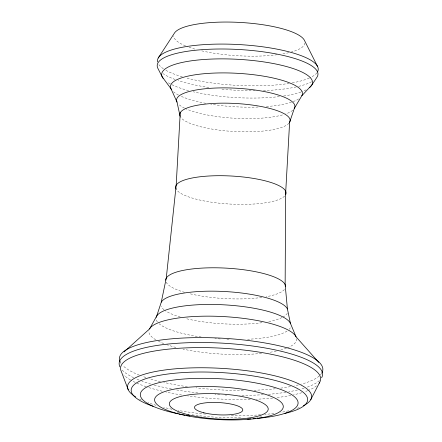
<?xml version="1.0" encoding="UTF-8"?>
<svg xmlns="http://www.w3.org/2000/svg" width="442" height="442" viewBox="0 0 442 442"><rect width="100%" height="100%" fill="white"/><g stroke="black" fill="none" stroke-linecap="round" stroke-linejoin="round"><path stroke-width="0.33" stroke-dasharray="2.21 1.66" d="M304.958 42.979A65.775 16.691 3.2 0 1 291.123 52.09M288.83 52.681A65.775 16.691 3.2 0 1 281.72 54.09M277.029 54.769A65.775 16.691 3.2 0 1 201.442 50.791M194.817 49.084A65.775 16.691 3.2 0 1 186.911 46.449M185.474 45.874A65.775 16.691 3.2 0 1 173.629 35.868M316.859 72.864A80.499 20.426 3.2 0 1 309.842 77.831M309.278 78.085A80.499 20.426 3.2 0 1 291.947 82.925M289.178 83.389A80.499 20.426 3.2 0 1 185.651 77.786M182.248 76.825A80.499 20.426 3.2 0 1 165.91 70.322M163.374 68.759A80.499 20.426 3.2 0 1 158.65 64.3M311.621 81.715A80.499 20.426 3.2 0 1 298.698 86.361M296.256 86.93A80.499 20.426 3.2 0 1 263.228 90.61M255.084 90.759A80.499 20.426 3.2 0 1 220.326 88.958M208.873 87.483A80.499 20.426 3.2 0 1 178.126 80.538M175.142 79.494A80.499 20.426 3.2 0 1 163.104 73.676M306.096 89.837A75.543 19.172 3.2 0 1 301.516 91.825M300.864 92.063A75.543 19.172 3.2 0 1 283.328 96.058M279.394 96.577A75.543 19.172 3.2 0 1 193.171 91.776M188.574 90.632A75.543 19.172 3.2 0 1 170.905 84.212M170.319 83.903A75.543 19.172 3.2 0 1 167.209 82.035M298.615 98.936A66.079 16.768 3.2 0 1 292.063 101.997M291.388 102.229A66.079 16.768 3.2 0 1 265.548 106.644M258.051 107.047A66.079 16.768 3.2 0 1 210.768 104.174M205.812 103.323A66.079 16.768 3.2 0 1 181.005 96.251M178.474 95.036A66.079 16.768 3.2 0 1 173.562 91.842M292.764 110.235A59.261 15.039 3.2 0 1 285.814 113.887M282.399 114.948A59.261 15.039 3.2 0 1 185.17 108.439M184.557 108.141A59.261 15.039 3.2 0 1 178.678 104.273M288.996 123.163A55.294 14.033 3.2 0 1 232.724 131.423A55.294 14.033 3.2 0 1 180.132 116.362M284.543 196.143A55.294 14.033 3.2 0 1 227.763 203.917A55.294 14.033 3.2 0 1 176.076 188.916M284.366 289.516A60.04 15.238 3.2 0 1 266.051 296.748M261.802 297.427A60.04 15.238 3.2 0 1 188.811 293.471M184.612 292.339A60.04 15.238 3.2 0 1 166.153 282.134M287.311 313.218A63.72 16.172 3.2 0 1 282.897 317.063M281.935 317.56A63.72 16.172 3.2 0 1 268.288 321.688M262.056 322.699A63.72 16.172 3.2 0 1 185.192 318.422M180.297 317.091A63.72 16.172 3.2 0 1 165.33 310.698M164.043 309.754A63.72 16.172 3.2 0 1 161.148 306.389M290.3 327.826A67.549 17.144 3.2 0 1 289.239 329.24M287.035 331.052A67.549 17.144 3.2 0 1 247.548 339.268M229.127 339.373A67.549 17.144 3.2 0 1 225.735 339.246M220.271 338.948A67.549 17.144 3.2 0 1 214.867 338.544M201.165 337.003A67.549 17.144 3.2 0 1 159.197 323.798M157.407 321.958A67.549 17.144 3.2 0 1 156.043 318.643M296.604 338.727A73.996 18.779 3.2 0 1 287.068 347.959M286.46 348.197A73.996 18.779 3.2 0 1 279.897 350.252M276.233 351.114A73.996 18.779 3.2 0 1 268.742 352.467M261.565 353.373A73.996 18.779 3.2 0 1 183.016 349.125M175.91 347.44A73.996 18.779 3.2 0 1 166.678 344.661M163.8 343.6A73.996 18.779 3.2 0 1 158.49 341.268M155.711 339.754A73.996 18.779 3.2 0 1 148.91 330.732M321.61 373.324A101.864 25.851 3.2 0 1 319.688 375.595M319.196 376.043A101.864 25.851 3.2 0 1 301.389 384.137M298.4 384.91A101.864 25.851 3.2 0 1 294.554 385.789M290.471 386.601A101.864 25.851 3.2 0 1 279.327 388.308M275.41 388.767A101.864 25.851 3.2 0 1 254.161 390.247M243.332 390.457A101.864 25.851 3.2 0 1 196.149 387.822M187.391 386.689A101.864 25.851 3.2 0 1 163.673 382.391M160.49 381.645A101.864 25.851 3.2 0 1 149.02 378.518M145.843 377.501A101.864 25.851 3.2 0 1 142.247 376.247M139.28 375.12A101.864 25.851 3.2 0 1 122.699 365.407M121.053 363.423A101.864 25.851 3.2 0 1 120.196 361.948M319.411 380.512A101.864 25.851 3.2 0 1 306.925 387.247M304.113 388.181A101.864 25.851 3.2 0 1 301.113 389.054M297.499 389.982A101.864 25.851 3.2 0 1 288.786 391.772M285.902 392.258A101.864 25.851 3.2 0 1 267.625 394.386M263.399 394.689A101.864 25.851 3.2 0 1 239.614 395.375M226.641 395.098A101.864 25.851 3.2 0 1 225.276 395.043M219.785 394.778A101.864 25.851 3.2 0 1 214.989 394.485M197.928 392.971A101.864 25.851 3.2 0 1 175.596 389.767M171.424 388.988A101.864 25.851 3.2 0 1 154.131 384.999M150.728 384.032A101.864 25.851 3.2 0 1 141.97 381.164M139.003 380.037A101.864 25.851 3.2 0 1 136.235 378.888M133.633 377.706A101.864 25.851 3.2 0 1 121.528 369.33M316.527 385.833A100.185 25.421 3.2 0 1 308.417 390.38M307.809 390.623A100.185 25.421 3.2 0 1 304.571 391.822M301.753 392.723A100.185 25.421 3.2 0 1 293.455 394.85M290.83 395.397A100.185 25.421 3.2 0 1 276.565 397.623M272.664 398.054A100.185 25.421 3.2 0 1 256.261 399.242M250.244 399.457A100.185 25.421 3.2 0 1 187.574 395.894M181.656 395.004A100.185 25.421 3.2 0 1 166.01 392.071M162.197 391.209A100.185 25.421 3.2 0 1 146.772 386.91M146.142 386.7A100.185 25.421 3.2 0 1 135.86 382.689M135.202 382.385A100.185 25.421 3.2 0 1 130.965 380.208M130.418 379.893A100.185 25.421 3.2 0 1 123.793 374.943M299.289 407.563A92.174 23.387 3.2 0 1 295.913 408.762M288.676 410.767A92.174 23.387 3.2 0 1 280.808 412.369M273.858 413.436A92.174 23.387 3.2 0 1 264.697 414.452M260.553 414.795A92.174 23.387 3.2 0 1 229.591 415.486M205.53 414.088A92.174 23.387 3.2 0 1 178.137 410.425M171.993 409.237A92.174 23.387 3.2 0 1 163.645 407.353M156.037 405.297A92.174 23.387 3.2 0 1 147.866 402.607M141.407 399.949A92.174 23.387 3.2 0 1 139.556 399.054M261.62 416.861A88.361 22.42 3.2 0 1 256.796 417.231M240.608 417.839A88.361 22.42 3.2 0 1 191.585 414.789M179.496 412.872A88.361 22.42 3.2 0 1 176.761 412.364"/><path stroke-width="0.66" d="M285.654 191.182L285.14 284.593L287.427 308.997L290.427 323.356L296.063 336.859L318.826 362.462M180.237 112.704L176.181 185.253L166.264 278.156L161.264 302.168L156.678 316.113L149.556 328.931L124.036 351.915M180.132 116.362L176.999 102.036L170.977 88.698L162.247 76.925L157.816 68.234A80.499 20.426 3.2 0 1 238.161 49.454A80.499 20.426 3.2 0 1 317.201 76.858L311.814 85.019L301.809 95.781L294.328 108.389L289.609 122.29L285.549 194.845A55.294 14.033 3.2 0 0 231.26 176.015A55.294 14.033 3.2 0 0 176.076 188.916M310.754 399.667L319.688 382.28M158.242 57.985L174.247 33.41A65.775 16.691 3.2 0 1 239.774 22.42A65.775 16.691 3.2 0 1 304.483 40.46L317.627 66.609M128.257 389.789L121.329 371.54A100.185 25.421 3.2 0 1 223.182 348.274A100.185 25.421 3.2 0 1 319.107 383.181M153.092 406.281A88.361 22.42 3.2 0 1 158.695 375.468A88.361 22.42 3.2 0 1 281.04 382.092A88.361 22.42 3.2 0 1 284.88 413.414M178.27 413.828A79.002 20.045 3.2 0 1 159.882 382.468A79.002 20.045 3.2 0 1 280.714 389.457A79.002 20.045 3.2 0 1 257.133 418.392M255.78 418.508A79.002 20.045 3.2 0 1 253.034 418.712M250.951 418.845A79.002 20.045 3.2 0 1 247.542 419.027M189.784 415.9A79.002 20.045 3.2 0 1 188.48 415.695M187.784 415.579A79.002 20.045 3.2 0 1 186.397 415.353M185.016 415.115A79.002 20.045 3.2 0 1 179.59 414.099M134.307 396.026A92.174 23.387 3.2 0 1 221.514 368.357A92.174 23.387 3.2 0 1 303.361 405.762M135.722 396.938A92.174 23.387 3.2 0 1 134.76 396.33M163.098 78.317A75.543 19.172 3.2 0 1 240.349 59.46A75.543 19.172 3.2 0 1 309.577 87.582M171.49 89.588A66.079 16.768 3.2 0 1 235.21 73.195A66.079 16.768 3.2 0 1 301.809 95.781M157.617 61.963A80.499 20.426 3.2 0 1 241.056 44.686A80.499 20.426 3.2 0 1 317.472 71.941M176.999 102.036A59.261 15.039 3.2 0 1 236.144 88.212A59.261 15.039 3.2 0 1 294.328 108.389M179.745 115.124A55.294 14.033 3.2 0 1 237.719 103.61A55.294 14.033 3.2 0 1 289.609 122.29M165.695 280.118A60.04 15.238 3.2 0 1 226.077 268.128A60.04 15.238 3.2 0 1 285.598 286.609M156.175 317.362A67.549 17.144 3.2 0 1 221.464 304.704A67.549 17.144 3.2 0 1 290.427 323.356M120.196 361.948A101.864 25.851 3.2 0 1 221.873 338.185A101.864 25.851 3.2 0 1 321.887 372.866M119.92 366.866A101.864 25.851 3.2 0 1 221.597 343.103A101.864 25.851 3.2 0 1 321.61 377.783M161.264 302.168A63.72 16.172 3.2 0 1 224.746 291.521A63.72 16.172 3.2 0 1 287.427 308.997M149.556 328.931A73.996 18.779 3.2 0 1 223.276 316.571A73.996 18.779 3.2 0 1 296.063 336.859M179.413 414.088A64.433 16.348 3.2 0 0 282.67 408.822A64.433 16.348 3.2 0 0 194.756 386.8A64.433 16.348 3.2 0 0 179.413 414.088M188.38 414.789A49.521 12.569 3.2 0 0 267.747 410.745A49.521 12.569 3.2 0 0 200.171 393.816A49.521 12.569 3.2 0 0 188.38 414.789M203.812 412.762A24.172 6.133 3.2 0 0 242.547 410.789A24.172 6.133 3.2 0 0 209.563 402.524A24.172 6.133 3.2 0 0 203.812 412.762"/></g></svg>
